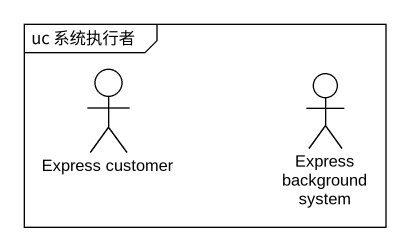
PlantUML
@startuml
mainframe uc 系统执行者
actor "Express customer" as Express_customer
actor "Express background system" as Express_background_system
@enduml
